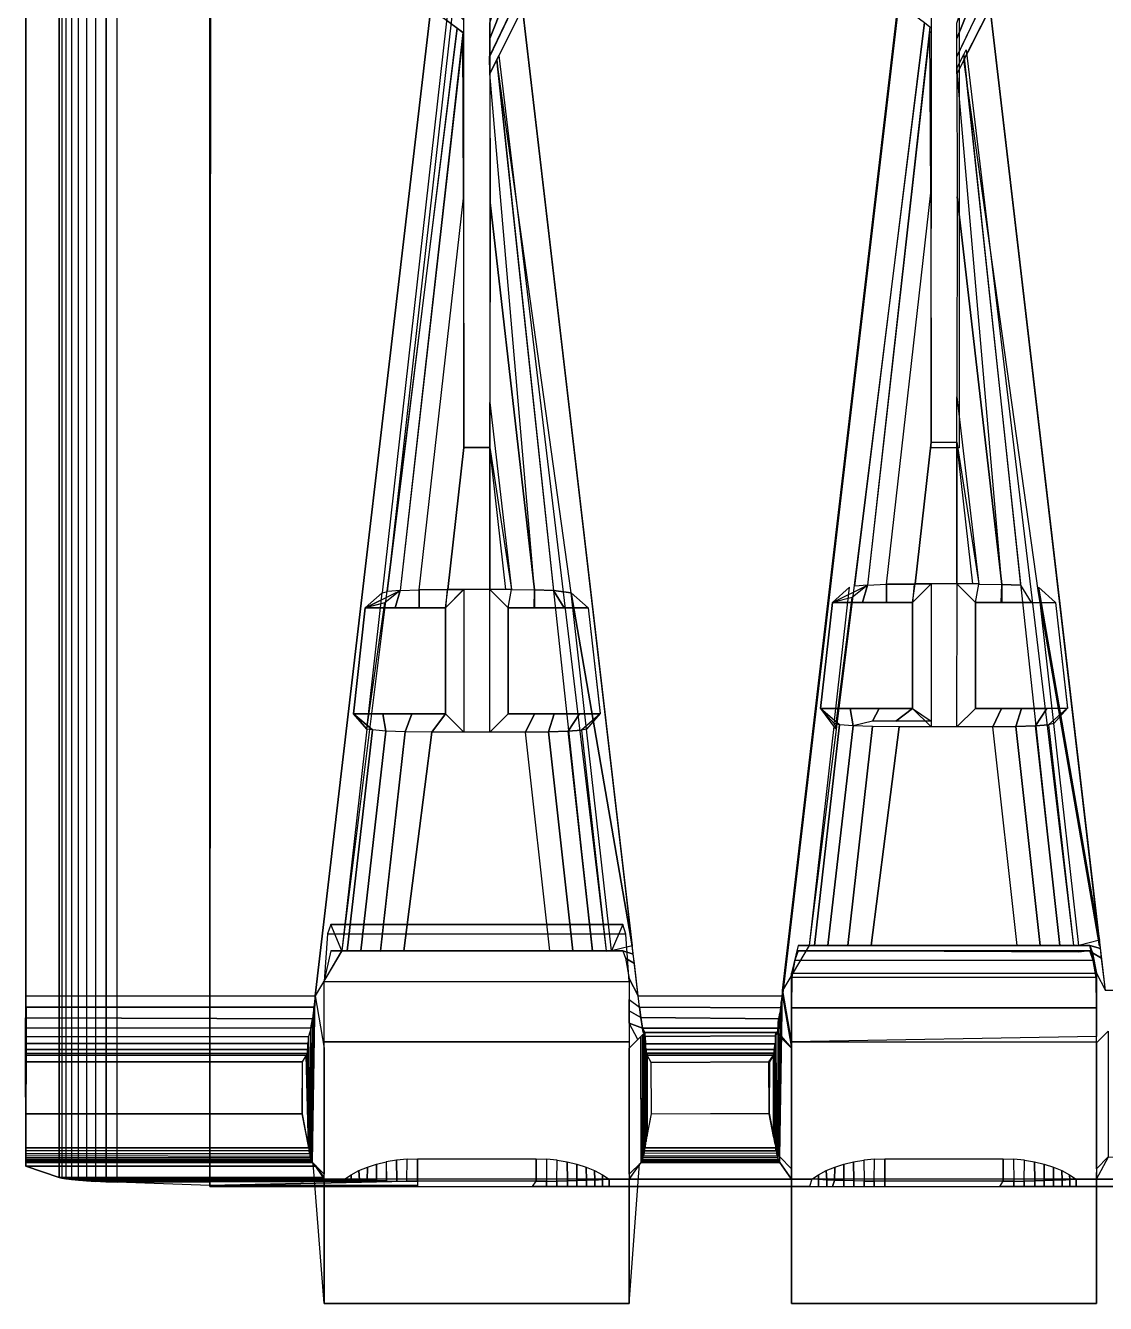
# Model space of a CAD drawing. Header units: millimetres. Extents: x -89 to 89, y -9 to 273.
# Drawn here: x -88.8 to -5.6, y -9 to 89.4 of the extents above; entities that cross this region are included whole.
import ezdxf

# ---------------------------------------------------------------- set-up
doc = ezdxf.new("R2010")
doc.units = ezdxf.units.MM
doc.layers.add('3D', color=1, linetype='Continuous')

msp = doc.modelspace()

# ---------------------------------------------------------------- linework, layer by layer
at = {"layer": '3D'}
for points in [[(-74.56, 0.079, 1.5), (-74.56, 0), (-74.56, 260), (-74.442, 259.875, 1.431)], [(74.56, 260), (-74.56, 260), (-74.56, 0), (74.56, 0)], [(-86.186, 258.824, 13.438), (-85.96, 258.916, 12.385), (-85.967, 0.649, 12.388), (-86.186, 0.704, 13.438)], [(-85.967, 0.647, 12.388), (-85.638, 0.595, 11.358), (-85.634, 259.008, 11.34), (-85.96, 258.916, 12.385)], [(-85.634, 259.008, 11.34), (-85.212, 259.092, 10.374), (-85.212, 0.544, 10.373), (-85.638, 0.595, 11.358)], [(-85.212, 0.543, 10.373), (-84.686, 0.494, 9.435), (-84.687, 259.174, 9.436), (-85.212, 259.092, 10.374)], [(-84.687, 259.174, 9.436), (-84.059, 259.252, 8.553), (-84.059, 0.448, 8.551), (-84.686, 0.494, 9.435)], [(-84.059, 0.447, 8.551), (-83.351, 0.406, 7.742), (-83.344, 259.324, 7.732), (-84.059, 259.252, 8.553)], [(-83.344, 259.324, 7.732), (-82.568, 259.387, 7.009), (-82.571, 0.367, 7.01), (-83.351, 0.406, 7.742)], [(-82.564, 0.367, 7.01), (-81.712, 0.333, 6.36), (-81.712, 259.444, 6.36), (-82.559, 259.387, 7.001)], [(-81.712, 259.444, 6.36), (-74.442, 259.869, 1.431), (-74.56, 0.079, 1.5), (-81.712, 0.333, 6.36)], [(-55, 259.65, 4), (-53, 259.65, 4), (-53, 56.924, 4), (-55, 56.924, 4)], [(-18.831, 259.647, 4.036), (-16.831, 259.647, 4.036), (-16.831, 56.921, 4.036), (-18.999, 56.922, 3.989)], [(-86.186, 0.704, 13.438), (-88.75, 1.572, 30), (-88.75, 257.375, 30), (-86.186, 258.824, 13.438)], [(-61.282, 45.752, 8.738), (-60.872, 45.841, 7.03), (-55.162, 96.806, 7.089), (-55.248, 99.372, 8.738)], [(-50.988, 95.628, 33.663), (-50.827, 93.877, 33.511), (-53, 88.444, 4), (-53, 89.641, 4)], [(-14.987, 95.62, 33.683), (-14.826, 93.869, 33.531), (-16.999, 88.436, 4.02), (-16.999, 89.633, 4.02)], [(-50.827, 93.877, 33.511), (-50.573, 92.176, 33.483), (-53, 87.086, 4), (-53, 88.444, 4)], [(-14.826, 93.869, 33.531), (-14.572, 92.168, 33.502), (-16.999, 87.078, 4.02), (-16.999, 88.436, 4.02)], [(-57.363, 92.18, 33.483), (-57.529, 90.742, 33.561), (-55, 88.875, 4), (-55, 89.868, 4)], [(-50.573, 92.176, 33.483), (-50.471, 90.742, 33.561), (-53, 85.736, 4), (-53.019, 87.047, 3.775)], [(-14.572, 92.168, 33.502), (-14.47, 90.734, 33.581), (-16.999, 85.728, 4.02), (-17.017, 87.039, 3.795)], [(-66.437, 14.687, 40.215), (-88.75, 14.666, 40.217), (-88.75, 90.742, 33.561), (-57.529, 90.742, 33.561)], [(-88.75, 90.742, 30), (-88.75, 90.742, 33.561), (-88.75, 14.687, 40.215), (-88.75, 1.572, 30)], [(-64.388, 18.15, 8.738), (-66.439, 14.687, 40.215), (-57.529, 90.742, 33.561), (-55.504, 89.247, 9.889)], [(-52.461, 86.803, 10.302), (-50.471, 90.742, 33.561), (-42.016, 18.554, 39.877), (-46.718, 45.752, 8.738)], [(-50.471, 90.742, 33.561), (-21.529, 90.742, 33.561), (-30.437, 14.687, 40.215), (-41.561, 14.677, 40.216)], [(-28.388, 18.572, 8.738), (-30.439, 15.109, 40.215), (-21.529, 91.164, 33.561), (-19.504, 89.669, 9.889)], [(-16.46, 86.795, 10.321), (-14.47, 90.734, 33.581), (-6.015, 18.546, 39.896), (-10.717, 45.743, 8.758)], [(-14.471, 91.164, 33.561), (14.471, 91.164, 33.561), (5.563, 15.109, 40.215), (-5.561, 15.098, 40.216)], [(-19.504, 89.669, 9.889), (-19.083, 89.331, 5.593), (-23.901, 46.335, 5.658), (-24.872, 46.263, 7.03)], [(-55.504, 89.247, 9.889), (-55.083, 88.909, 5.593), (-59.901, 45.913, 5.658), (-60.872, 45.841, 7.03)], [(-23.901, 46.335, 5.658), (-22.425, 46.396, 4.5), (-19.026, 76.556, 4.497), (-19.081, 88.974, 5.548)], [(-59.901, 45.913, 5.658), (-58.425, 45.974, 4.5), (-55.026, 76.134, 4.497), (-55.081, 88.552, 5.548)], [(-53, 85.736, 4), (-52.464, 86.798, 10.27), (-48.099, 45.918, 5.572), (-49.543, 45.973, 4.515)], [(-52.464, 86.798, 10.27), (-52.291, 87.139, 12.287), (-44.018, 18.15, 7.018), (-45.073, 18.15, 5.513)], [(-17, 86.158, 4), (-16.464, 87.219, 10.27), (-12.099, 46.339, 5.572), (-13.543, 46.395, 4.515)], [(-16.464, 87.219, 10.27), (-16.291, 87.561, 12.287), (-8.018, 18.572, 7.018), (-9.073, 18.572, 5.513)], [(-53, 85.736, 4), (-52.975, 75.816, 4.48), (-49.543, 45.973, 4.515), (-53, 85.736, 4)], [(-17, 86.158, 4), (-16.975, 76.238, 4.48), (-13.543, 46.395, 4.515), (-17, 86.158, 4)], [(-55.026, 76.134, 4.497), (-55, 56.924, 4), (-56.229, 46, 4), (-58.425, 45.974, 4.5)], [(-51.323, 45.999, 4.02), (-49.543, 45.973, 4.515), (-52.975, 75.816, 4.48), (-52.999, 60.413, 4.015)], [(-19.026, 76.556, 4.497), (-19, 57.346, 4), (-20.229, 46.422, 4), (-22.425, 46.396, 4.5)], [(-15.323, 46.421, 4.02), (-13.543, 46.395, 4.515), (-16.975, 76.238, 4.48), (-16.999, 60.834, 4.015)], [(-52.999, 60.413, 4.015), (-51.323, 45.999, 4.02), (-51.771, 46, 4), (-53, 56.924, 4)], [(-16.999, 60.834, 4.015), (-15.323, 46.421, 4.02), (-15.771, 46.422, 4), (-17, 57.346, 4)], [(-20.229, 46.422, 4), (-19, 57.346, 4), (-17, 57.346, 4), (-17, 46.422, 4)], [(-17, 57.346, 4), (-15.324, 46.43, 4.02), (-17, 46.422, 4), (-17, 57.346, 4)], [(-56.229, 46, 4), (-55, 56.924, 4), (-53, 56.924, 4), (-53, 46, 4)], [(-53, 56.924, 4), (-51.324, 46.008, 4.02), (-53, 46, 4), (-53, 56.924, 4)], [(-23.901, 46.335, 5.658), (-24.279, 45.007, 31), (-26.587, 45.007, 31), (-23.901, 46.335, 5.658)], [(-23.901, 46.335, 5.658), (-25.086, 45.384, 9.167), (-26.583, 45.009, 30.966), (-23.901, 46.335, 5.658)], [(-22.425, 46.396, 4.5), (-22.425, 45.007, 31), (-24.279, 45.008, 30.972), (-23.901, 46.335, 5.658)], [(-20.288, 46.421, 4.013), (-20.415, 45.007, 31), (-22.425, 45.007, 31), (-22.425, 46.396, 4.5)], [(-19, 35.422, 4), (-20.415, 36.837, 31), (-20.415, 45.007, 31), (-19, 46.422, 4)], [(-19.035, 46.386, 4.677), (-20.415, 45.007, 31), (-20.229, 46.422, 4), (-19.003, 46.418, 4.064)], [(-15.323, 46.421, 4.02), (-17, 46.422, 4), (-15.585, 45.007, 31), (-15.323, 46.421, 4.02)], [(-16.994, 46.416, 4.107), (-15.585, 45.007, 31), (-15.585, 36.838, 31), (-17, 35.422, 4)], [(-13.543, 46.395, 4.515), (-13.543, 45.007, 31), (-15.585, 45.007, 31), (-15.323, 46.421, 4.02)], [(-12.099, 46.339, 5.572), (-11.275, 45.007, 31), (-13.588, 45.007, 31), (-13.543, 46.395, 4.515)], [(-61.282, 45.752, 8.738), (-62.587, 44.585, 31), (-63.506, 36.415, 31), (-62.464, 35.248, 8.738)], [(-59.901, 45.913, 5.658), (-60.279, 44.585, 31), (-62.587, 44.585, 31), (-59.901, 45.913, 5.658)], [(-59.901, 45.913, 5.658), (-61.086, 44.962, 9.167), (-62.583, 44.587, 30.966), (-59.901, 45.913, 5.658)], [(-58.425, 45.974, 4.5), (-58.425, 44.585, 31), (-60.279, 44.586, 30.972), (-59.901, 45.913, 5.658)], [(-56.288, 45.999, 4.013), (-56.415, 44.585, 31), (-58.425, 44.585, 31), (-58.425, 45.974, 4.5)], [(-55, 35, 4), (-56.415, 36.415, 31), (-56.415, 44.585, 31), (-55, 46, 4)], [(-55.035, 45.965, 4.677), (-56.415, 44.585, 31), (-56.229, 46, 4), (-55.003, 45.997, 4.064)], [(-51.323, 45.999, 4.02), (-53, 46, 4), (-51.585, 44.585, 31), (-51.323, 45.999, 4.02)], [(-52.994, 45.994, 4.107), (-51.585, 44.585, 31), (-51.585, 36.416, 31), (-53, 35, 4)], [(-49.543, 45.973, 4.515), (-49.543, 44.585, 31), (-51.585, 44.585, 31), (-51.323, 45.999, 4.02)], [(-48.099, 45.918, 5.572), (-47.275, 44.585, 31), (-49.588, 44.585, 31), (-49.543, 45.973, 4.515)], [(-45.413, 44.585, 31), (-46.718, 45.752, 8.738), (-48.099, 45.918, 5.572), (-47.275, 44.585, 31)], [(-48.099, 45.918, 5.572), (-46.718, 45.752, 8.738), (-45.413, 44.585, 31), (-47.275, 44.585, 31)], [(-46.718, 45.752, 8.738), (-45.413, 44.585, 31), (-44.496, 36.433, 31), (-45.536, 35.248, 8.738)], [(-46.718, 45.752, 8.738), (-42.016, 18.554, 39.877), (-43.613, 18.15, 8.737), (-45.536, 35.248, 8.738)], [(-25.282, 46.173, 8.738), (-26.587, 45.007, 31), (-27.506, 36.837, 31), (-26.464, 35.67, 8.738)], [(-25.086, 45.384, 9.167), (-26.587, 45.007, 31), (-27.506, 36.837, 31), (-26.352, 35.254, 9.004)], [(-10.718, 46.173, 8.738), (-9.413, 45.007, 31), (-8.496, 36.855, 31), (-9.536, 35.67, 8.738)], [(-10.718, 46.173, 8.738), (-6.016, 18.976, 39.877), (-7.613, 18.572, 8.737), (-9.536, 35.67, 8.738)], [(-61.086, 44.962, 9.167), (-62.587, 44.585, 31), (-63.506, 36.415, 31), (-62.464, 35.248, 8.738)], [(-56.415, 44.585, 31), (-56.415, 36.415, 31), (-63.506, 36.415, 31), (-62.587, 44.585, 31)], [(-51.585, 44.585, 31), (-45.413, 44.585, 31), (-44.492, 36.416, 31.025), (-51.585, 36.416, 31)], [(-20.415, 45.007, 31), (-20.415, 36.837, 31), (-27.506, 36.837, 31), (-26.587, 45.007, 31)], [(-15.585, 45.007, 31), (-9.413, 45.007, 31), (-8.492, 36.838, 31.025), (-15.585, 36.838, 31)], [(-46.954, 35.078, 5.495), (-46.071, 36.416, 31.02), (-44.498, 36.43, 30.945), (-45.942, 35.157, 6.993)], [(-26.048, 35.577, 6.971), (-27.506, 36.837, 31), (-25.229, 36.837, 31), (-25.009, 35.498, 5.458)], [(-25.009, 35.498, 5.458), (-25.229, 36.837, 31), (-23.003, 36.837, 31), (-23.51, 35.866, 4.432)], [(-23.51, 35.866, 4.432), (-23.003, 36.837, 31), (-20.415, 36.842, 31), (-21.711, 35.844, 4.006)], [(-21.711, 35.844, 4.006), (-20.415, 36.837, 31), (-19, 35.844, 4.004), (-21.711, 35.844, 4.006)], [(-17, 35.422, 4), (-15.585, 36.838, 31), (-13.563, 36.838, 31.007), (-14.24, 35.422, 4.008)], [(-14.24, 35.422, 4.008), (-13.563, 36.838, 31.007), (-12.039, 36.838, 31.013), (-12.474, 35.445, 4.439)], [(-12.474, 35.445, 4.439), (-12.039, 36.838, 31.013), (-10.071, 36.838, 31.02), (-10.954, 35.5, 5.495)], [(-10.954, 35.5, 5.495), (-10.071, 36.838, 31.02), (-8.498, 36.852, 30.945), (-9.942, 35.579, 6.993)], [(-62.044, 35.194, 6.971), (-63.506, 36.415, 31), (-61.229, 36.415, 31), (-61.009, 35.076, 5.458)], [(-62.044, 35.194, 6.971), (-62.464, 35.248, 8.738), (-63.506, 36.415, 31), (-62.044, 35.194, 6.971)], [(-61.009, 35.076, 5.458), (-61.229, 36.415, 31), (-59.003, 36.415, 31), (-59.514, 35.024, 4.454)], [(-59.514, 35.023, 4.434), (-59.003, 36.415, 31), (-56.415, 36.42, 31), (-57.466, 35.001, 4.018)], [(-57.467, 35, 4), (-56.415, 36.415, 31), (-55.001, 35.001, 4.026), (-57.467, 35, 4)], [(-53, 35, 4), (-51.585, 36.416, 31), (-49.563, 36.416, 31.007), (-50.24, 35, 4.008)], [(-50.24, 35, 4.008), (-49.563, 36.416, 31.007), (-48.039, 36.416, 31.013), (-48.474, 35.023, 4.439)], [(-48.474, 35.023, 4.439), (-48.039, 36.416, 31.013), (-46.071, 36.416, 31.02), (-46.954, 35.078, 5.495)], [(-28.388, 18.572, 8.738), (-27.979, 18.572, 7.01), (-26.048, 35.577, 6.971), (-26.464, 35.67, 8.738)], [(-27.979, 18.572, 7.01), (-26.94, 18.572, 5.483), (-25.009, 35.498, 5.458), (-26.048, 35.578, 6.972)], [(-26.94, 18.572, 5.483), (-25.419, 18.571, 4.444), (-23.514, 35.444, 4.434), (-25.009, 35.498, 5.458)], [(-25.419, 18.572, 4.444), (-23.609, 18.572, 4.007), (-21.467, 35.422, 4), (-23.514, 35.444, 4.434)], [(-14.24, 35.422, 4.008), (-12.474, 35.445, 4.439), (-10.596, 18.572, 4.43), (-12.368, 18.572, 4.007)], [(-12.474, 35.445, 4.439), (-10.954, 35.5, 5.495), (-9.073, 18.572, 5.513), (-10.596, 18.572, 4.43)], [(-10.954, 35.5, 5.495), (-9.942, 35.579, 6.993), (-8.018, 18.572, 7.018), (-9.072, 18.563, 5.513)], [(-8.018, 18.572, 7.018), (-7.612, 18.572, 8.738), (-9.536, 35.67, 8.738), (-9.942, 35.579, 6.993)], [(-64.388, 18.15, 8.738), (-63.979, 18.15, 7.01), (-62.044, 35.194, 6.971), (-62.464, 35.248, 8.738)], [(-63.979, 18.15, 7.01), (-62.94, 18.15, 5.483), (-61.009, 35.076, 5.458), (-62.044, 35.194, 6.971)], [(-62.94, 18.15, 5.483), (-61.419, 18.149, 4.444), (-59.514, 35.023, 4.434), (-61.009, 35.076, 5.458)], [(-61.419, 18.15, 4.444), (-59.609, 18.15, 4.007), (-57.467, 35, 4), (-59.514, 35.023, 4.434)], [(-57.467, 35, 4), (-59.609, 18.15, 4.007), (-48.365, 18.15, 4.007), (-50.24, 35, 4.008)], [(-50.24, 35, 4.008), (-48.474, 35.023, 4.439), (-46.596, 18.15, 4.43), (-48.368, 18.15, 4.007)], [(-48.474, 35.023, 4.439), (-46.954, 35.078, 5.495), (-45.073, 18.15, 5.513), (-46.596, 18.15, 4.43)], [(-46.954, 35.078, 5.495), (-45.942, 35.157, 6.993), (-44.018, 18.15, 7.018), (-45.072, 18.141, 5.513)], [(-44.018, 18.15, 7.018), (-43.612, 18.15, 8.738), (-45.536, 35.248, 8.738), (-45.942, 35.157, 6.993)], [(-21.467, 35.422, 4), (-23.609, 18.572, 4.007), (-12.365, 18.572, 4.007), (-14.24, 35.422, 4.008)], [(-42.508, 19.446, 27.168), (-42.755, 20.18, 24.049), (-65.245, 20.18, 24.049), (-65.488, 19.466, 27.128)], [(-42.755, 20.18, 24.049), (-43.619, 18.15, 8.738), (-64.388, 18.15, 8.738), (-65.245, 20.18, 24.049)], [(-42.25, 15.807, 30.537), (-42.508, 19.446, 27.168), (-65.488, 19.466, 27.128), (-65.75, 15.807, 30.537)], [(-7.613, 18.572, 8.737), (-6.755, 18.572, 25), (-5.941, 18.338, 39.933), (-6.013, 18.976, 39.929)], [(-64.388, 18.15, 8.738), (-65.245, 18.15, 25), (-65.791, 15.781, 30.276), (-64.388, 18.15, 8.738)], [(-42.755, 18.15, 25), (-43.619, 18.15, 8.738), (-64.388, 18.15, 8.738), (-65.245, 18.15, 25)], [(-43.612, 18.15, 8.738), (-44.018, 18.15, 7.018), (-63.979, 18.15, 7.01), (-64.388, 18.15, 8.738)], [(-44.017, 18.146, 7.018), (-45.071, 18.137, 5.512), (-62.94, 18.15, 5.483), (-63.979, 18.15, 7.01)], [(-45.073, 18.15, 5.513), (-46.596, 18.15, 4.43), (-61.419, 18.15, 4.444), (-62.94, 18.15, 5.483)], [(-46.596, 18.15, 4.43), (-48.365, 18.15, 4.007), (-59.609, 18.15, 4.007), (-61.419, 18.15, 4.444)], [(-43.613, 18.15, 8.737), (-42.755, 18.15, 25), (-41.941, 17.916, 39.933), (-42.013, 18.555, 39.929)], [(-42.755, 18.15, 25), (-42.548, 17.594, 27.734), (-41.854, 17.176, 39.997), (-41.941, 17.916, 39.933)], [(-6.25, 16.442, 30.028), (-6.755, 18.572, 25), (-29.245, 18.572, 25), (-29.75, 16.442, 30.028)], [(-6.508, 17.416, 28.12), (-6.755, 18.15, 25), (-29.245, 18.15, 25), (-29.488, 17.436, 28.079)], [(-6.755, 18.572, 25), (-7.619, 18.572, 8.738), (-28.388, 18.572, 8.738), (-29.245, 18.572, 25)], [(-6.755, 18.15, 25), (-7.602, 18.055, 8.738), (-28.388, 18.15, 8.738), (-29.245, 18.15, 25)], [(-8.017, 18.568, 7.018), (-9.071, 18.559, 5.512), (-26.94, 18.572, 5.483), (-27.979, 18.572, 7.01)], [(-10.596, 18.572, 4.43), (-12.365, 18.572, 4.007), (-23.609, 18.572, 4.007), (-25.419, 18.572, 4.444)], [(-6.755, 18.572, 25), (-6.548, 18.016, 27.734), (-5.854, 17.597, 39.997), (-5.941, 18.338, 39.933)], [(-6.548, 18.016, 27.734), (-6.25, 16.442, 30.028), (-5.563, 15.109, 40.215), (-5.854, 17.597, 39.997)], [(-42.548, 17.594, 27.734), (-42.25, 16.02, 30.028), (-41.563, 14.687, 40.215), (-41.854, 17.176, 39.997)], [(-6.265, 16.109, 29.94), (-6.508, 17.416, 28.12), (-29.488, 17.436, 28.079), (-29.732, 16.129, 29.92)], [(-42.25, 15.807, 30.537), (-42.25, 11.15, 32), (-65.75, 11.15, 32), (-65.75, 15.807, 30.537)], [(-42.25, 16.02, 30.028), (-42.25, 14.422, 31.188), (-41.458, 13.826, 40.363), (-41.563, 14.687, 40.215)], [(-6.25, 16.442, 30.028), (-6.25, 11.572, 32), (-29.75, 11.15, 32), (-29.75, 16.442, 30.028)], [(-6.25, 13.777, 31.488), (-6.264, 16.103, 29.946), (-29.732, 16.129, 29.92), (-29.75, 13.777, 31.488)], [(-30.694, 2.338, 36.316), (-30.656, 2.287, 35.6), (-30.437, 15.109, 40.215), (-30.542, 14.246, 40.364)], [(-30.439, 15.109, 40.215), (-29.75, 11.083, 18.311), (-29.75, 1.381, 18.311), (-30.656, 2.287, 35.6)], [(-66.437, 14.687, 40.215), (-66.542, 13.824, 40.364), (-88.75, 13.824, 40.364), (-88.75, 14.666, 40.217)], [(-88.75, 14.687, 40.215), (-88.75, 14.687, 30), (-88.75, 1.572, 30), (-88.75, 1.866, 35.6)], [(-88.75, 13.824, 40.364), (-88.75, 14.666, 40.217), (-88.75, 1.866, 35.6), (-88.75, 1.917, 36.321)], [(-66.542, 13.824, 40.364), (-66.659, 12.937, 40.691), (-88.75, 12.996, 40.669), (-88.75, 13.824, 40.364)], [(-88.724, 12.996, 40.669), (-88.724, 13.824, 40.364), (-88.75, 1.917, 36.321), (-88.75, 1.981, 36.934)], [(-66.731, 1.992, 37.025), (-66.694, 1.916, 36.316), (-66.542, 13.824, 40.364), (-66.659, 12.937, 40.691)], [(-66.694, 1.916, 36.316), (-66.656, 1.866, 35.6), (-66.437, 14.687, 40.215), (-66.542, 13.824, 40.364)], [(-66.439, 14.687, 40.215), (-65.75, 10.661, 18.311), (-65.75, 0.96, 18.311), (-66.656, 1.866, 35.6)], [(-42.25, 14.422, 31.188), (-41.458, 13.826, 40.363), (-41.352, 13.021, 40.651), (-42.25, 13.545, 31.578)], [(-30.44, 14.666, 40.217), (-30.549, 13.773, 40.378), (-41.458, 13.826, 40.363), (-41.559, 14.694, 40.292)], [(-30.549, 13.773, 40.378), (-30.659, 12.937, 40.691), (-41.352, 13.021, 40.651), (-41.458, 13.826, 40.363)], [(-29.75, 10.661, 18.311), (-30.816, 11.87, 41.382), (-30.439, 14.677, 40.216), (-29.75, 10.67, 18.47)], [(-30.731, 2.413, 37.025), (-30.694, 2.338, 36.316), (-30.542, 14.246, 40.364), (-30.659, 13.359, 40.691)], [(-88.763, 12.204, 41.123), (-88.761, 12.996, 40.669), (-88.75, 1.981, 36.934), (-88.75, 2.097, 37.758)], [(-66.659, 12.937, 40.691), (-66.76, 12.236, 41.105), (-88.75, 12.204, 41.123), (-88.75, 12.996, 40.669)], [(-66.781, 12.236, 41.105), (-66.659, 12.937, 40.691), (-66.731, 1.992, 37.026), (-66.769, 2.098, 37.763)], [(-42.25, 13.545, 31.578), (-41.352, 13.021, 40.651), (-41.235, 12.201, 41.125), (-42.25, 12.601, 31.848)], [(-30.659, 12.937, 40.691), (-30.764, 12.211, 41.118), (-41.235, 12.201, 41.125), (-41.352, 13.021, 40.651)], [(-30.781, 12.657, 41.105), (-30.659, 13.359, 40.691), (-30.731, 2.414, 37.026), (-30.769, 2.519, 37.763)], [(-6.25, 11.15, 32), (-6.25, 13.777, 31.488), (-29.75, 13.777, 31.488), (-29.75, 11.15, 32)], [(-88.763, 11.543, 41.686), (-88.763, 12.204, 41.123), (-88.75, 2.097, 37.758), (-88.75, 2.224, 38.46)], [(-66.76, 12.236, 41.105), (-66.975, 11.568, 41.664), (-88.75, 11.543, 41.686), (-88.75, 12.204, 41.123)], [(-66.765, 12.236, 41.105), (-66.974, 11.568, 41.664), (-66.806, 2.224, 38.465), (-66.769, 2.098, 37.763)], [(-42.25, 12.601, 31.848), (-41.235, 12.201, 41.125), (-41.041, 11.87, 41.382), (-41.579, 11.332, 31.117)], [(-30.764, 12.211, 41.118), (-30.816, 11.87, 41.382), (-41.184, 11.87, 41.382), (-41.235, 12.201, 41.125)], [(-41.084, 2.76, 40.555), (-41.157, 2.378, 39.17), (-41.126, 11.785, 39.751), (-41.054, 11.857, 41.129)], [(-41.026, 11.57, 41.659), (-41.054, 11.857, 41.129), (-41.084, 2.76, 40.555), (-41.049, 2.988, 41.237)], [(-30.959, 11.87, 41.382), (-30.972, 11.608, 41.622), (-41.026, 11.57, 41.659), (-41.041, 11.87, 41.382)], [(-30.763, 12.239, 41.068), (-30.972, 11.572, 41.627), (-30.804, 2.228, 38.428), (-30.768, 2.101, 37.727)], [(-30.972, 11.608, 41.622), (-30.959, 11.87, 41.382), (-30.963, 2.757, 40.547), (-30.963, 2.989, 41.239)], [(-30.959, 11.87, 41.38), (-30.816, 11.87, 41.382), (-29.75, 10.661, 18.311), (-30.959, 11.87, 41.382)], [(-5.344, 2.287, 35.6), (-6.25, 1.381, 18.311), (-6.25, 11.083, 18.311), (-5.346, 11.987, 35.556)], [(-88.752, 11.025, 42.303), (-88.754, 11.543, 41.686), (-88.75, 2.224, 38.46), (-88.75, 2.352, 39.059)], [(-88.752, 10.564, 43.098), (-88.752, 11.025, 42.303), (-88.75, 2.352, 39.059), (-88.75, 2.537, 39.795)], [(-66.974, 11.568, 41.664), (-67.007, 11.025, 42.303), (-88.75, 11.025, 42.303), (-88.75, 11.543, 41.686)], [(-67.007, 11.025, 42.303), (-67.049, 10.564, 43.098), (-88.75, 10.564, 43.098), (-88.75, 11.025, 42.303)], [(-66.88, 2.556, 39.864), (-66.839, 2.326, 39.092), (-67.007, 11.025, 42.303), (-67.049, 10.564, 43.098)], [(-66.839, 2.326, 39.092), (-66.806, 2.224, 38.465), (-66.975, 11.568, 41.664), (-67.007, 11.025, 42.303)], [(-42.25, 11.15, 32), (-42.25, -9, 32), (-65.75, -9, 32), (-65.75, 11.15, 32)], [(-41.344, 1.866, 35.6), (-42.25, 0.96, 18.311), (-42.25, 10.661, 18.311), (-41.346, 11.565, 35.556)], [(-41.267, 1.997, 37.068), (-41.344, 1.866, 35.6), (-41.346, 11.565, 35.556), (-41.228, 11.683, 37.807)], [(-41.126, 11.785, 39.751), (-41.228, 11.683, 37.807), (-41.267, 1.997, 37.068), (-41.157, 2.378, 39.17)], [(-41.026, 11.57, 41.659), (-40.991, 11, 42.339), (-40.992, 3.278, 42.32), (-41.048, 2.989, 41.239)], [(-30.972, 11.608, 41.622), (-31.009, 11.006, 42.331), (-40.991, 11, 42.339), (-41.026, 11.57, 41.659)], [(-40.952, 10.572, 43.08), (-40.991, 11, 42.339), (-40.992, 3.278, 42.32), (-40.952, 3.482, 43.081)], [(-31.009, 11.006, 42.331), (-31.049, 10.56, 43.107), (-40.952, 10.572, 43.08), (-40.991, 11, 42.339)], [(-31.079, 10.56, 43.107), (-31.009, 11.006, 42.331), (-31.009, 3.281, 42.331), (-31.059, 3.539, 43.295)], [(-30.878, 2.559, 39.828), (-30.837, 2.329, 39.055), (-31.005, 11.028, 42.266), (-31.047, 10.567, 43.062)], [(-31.009, 3.281, 42.331), (-30.952, 2.989, 41.239), (-30.972, 11.608, 41.622), (-31.009, 11.006, 42.331)], [(-30.837, 2.329, 39.055), (-30.804, 2.228, 38.428), (-30.973, 11.572, 41.627), (-31.005, 11.028, 42.266)], [(-29.75, 0.568, 10.838), (-30.656, 1.866, 35.6), (-30.554, 11.577, 35.786), (-29.75, 10.67, 18.47)], [(-6.25, -9, 32), (-29.75, -9, 32), (-29.75, 11.15, 32), (-6.25, 11.15, 32)], [(-88.752, 10.274, 43.896), (-88.752, 10.564, 43.098), (-88.75, 2.537, 39.795), (-88.75, 2.766, 40.573)], [(-67.049, 10.564, 43.098), (-67.094, 10.259, 43.955), (-88.75, 10.274, 43.896), (-88.75, 10.564, 43.098)], [(-67.094, 10.259, 43.955), (-67.136, 10.121, 44.762), (-88.75, 10.121, 44.762), (-88.75, 10.274, 43.896)], [(-88.75, 10.121, 44.762), (-88.748, 10.274, 43.896), (-88.75, 2.766, 40.573), (-88.75, 2.989, 41.239)], [(-67.136, 10.121, 44.762), (-67.447, 9.601, 50.698), (-88.75, 9.601, 50.698), (-88.75, 10.121, 44.762)], [(-88.75, 10.121, 44.762), (-88.75, 9.601, 50.698), (-88.75, 5.617, 51.047), (-88.75, 2.989, 41.239)], [(-66.952, 2.989, 41.239), (-67.136, 10.121, 44.762), (-67.447, 9.601, 50.698), (-67.466, 5.617, 51.047)], [(-66.952, 2.989, 41.239), (-66.915, 2.755, 40.541), (-67.094, 10.259, 43.955), (-67.136, 10.121, 44.762)], [(-66.915, 2.755, 40.541), (-66.88, 2.556, 39.864), (-67.049, 10.564, 43.098), (-67.094, 10.259, 43.955)], [(-31.049, 10.56, 43.107), (-31.092, 10.27, 43.913), (-40.911, 10.284, 43.86), (-40.952, 10.572, 43.08)], [(-40.911, 10.284, 43.863), (-40.952, 10.57, 43.084), (-40.952, 3.482, 43.081), (-40.914, 3.675, 43.799)], [(-40.864, 10.121, 44.762), (-40.859, 10.284, 43.86), (-40.914, 3.675, 43.799), (-40.871, 3.896, 44.627)], [(-31.092, 10.27, 43.913), (-31.092, 10.121, 44.762), (-40.864, 10.121, 44.762), (-40.911, 10.284, 43.86)], [(-40.864, 10.121, 44.762), (-40.871, 3.896, 44.627), (-40.534, 5.617, 51.047), (-40.552, 9.56, 50.702)], [(-31.136, 10.121, 44.762), (-31.447, 9.601, 50.698), (-40.552, 9.56, 50.702), (-40.864, 10.121, 44.762)], [(-31.136, 10.121, 44.762), (-31.124, 3.87, 44.53), (-31.466, 5.617, 51.047), (-31.484, 9.601, 50.698)], [(-30.95, 2.992, 41.202), (-31.134, 10.124, 44.726), (-31.445, 9.605, 50.662), (-31.464, 5.62, 51.01)], [(-31.136, 10.121, 44.762), (-31.131, 10.27, 43.913), (-31.09, 3.695, 43.874), (-31.124, 3.87, 44.53)], [(-30.95, 2.992, 41.202), (-30.913, 2.759, 40.504), (-31.092, 10.262, 43.918), (-31.134, 10.124, 44.726)], [(-30.913, 2.759, 40.504), (-30.878, 2.559, 39.828), (-31.047, 10.567, 43.062), (-31.092, 10.262, 43.918)], [(-31.092, 10.27, 43.913), (-31.089, 10.56, 43.107), (-31.059, 3.539, 43.295), (-31.09, 3.695, 43.874)], [(-67.447, 9.601, 50.698), (-67.447, 5.617, 51.047), (-88.75, 5.617, 51.047), (-88.75, 9.601, 50.698)], [(-31.447, 9.601, 50.698), (-31.466, 5.617, 51.047), (-40.534, 5.575, 51.05), (-40.552, 9.56, 50.702)], [(-88.75, 2.989, 41.239), (-88.75, 5.617, 51.047), (-67.447, 5.617, 51.047), (-66.952, 2.989, 41.239)], [(-41.049, 2.988, 41.237), (-40.534, 5.617, 51.047), (-31.466, 5.658, 51.043), (-30.95, 2.992, 41.202)], [(-88.75, 2.759, 40.553), (-88.75, 2.989, 41.239), (-66.952, 2.989, 41.239), (-66.915, 2.755, 40.541)], [(-41.084, 2.76, 40.555), (-41.048, 2.989, 41.239), (-30.952, 2.989, 41.239), (-30.915, 2.757, 40.547)], [(-29.75, 0.568, 10.838), (-29.75, -9, 32), (-29.75, 2.971, 32), (-29.75, 0.568, 10.838)], [(-29.75, 0.568, 10.838), (-29.75, -9, 28), (-29.75, -9, 32), (-29.75, 2.971, 32)], [(-88.75, 2.759, 40.553), (-88.75, 2.555, 39.86), (-66.88, 2.556, 39.864), (-66.915, 2.755, 40.541)], [(-66.88, 2.556, 39.864), (-66.84, 2.326, 39.092), (-88.75, 2.377, 39.164), (-88.75, 2.555, 39.86)], [(-88.75, 2.377, 39.164), (-88.75, 2.224, 38.46), (-66.806, 2.224, 38.465), (-66.839, 2.326, 39.092)], [(-66.769, 2.098, 37.763), (-66.806, 2.224, 38.465), (-88.75, 2.225, 38.465), (-88.75, 2.097, 37.758)], [(-66.769, 2.098, 37.763), (-66.731, 1.992, 37.026), (-88.75, 1.993, 37.026), (-88.75, 2.097, 37.758)], [(-88.75, 1.917, 36.321), (-88.75, 1.981, 36.934), (-66.731, 1.992, 37.026), (-66.694, 1.916, 36.316)], [(-60.967, 0.441, 8.421), (-60.158, 0.43, 8.205), (-60.173, 2.046, 8.187), (-60.972, 1.912, 8.426)], [(-60.156, 0.43, 8.205), (-59.379, 0.422, 8.047), (-59.35, 2.125, 8.044), (-60.173, 2.046, 8.187)], [(-59.379, 0.422, 8.047), (-59.35, 2.125, 8.044), (-58.567, 2.15, 8), (-58.567, 0.419, 8)], [(-58.567, 0.419, 8), (-58.567, 2.15, 8), (-49.433, 2.15, 8), (-49.433, 0.419, 8)], [(-49.433, 0.419, 8), (-49.433, 2.15, 8), (-48.636, 2.125, 8.046), (-48.621, 0.422, 8.051)], [(-48.636, 2.125, 8.046), (-48.631, 0.422, 8.05), (-47.833, 0.429, 8.19), (-47.806, 2.041, 8.195)], [(-47.833, 0.429, 8.19), (-47.806, 2.041, 8.195), (-47.021, 1.911, 8.429), (-46.996, 0.442, 8.438)], [(-41.269, 1.994, 37.036), (-41.306, 1.93, 36.316), (-30.694, 1.916, 36.319), (-30.732, 1.993, 37.04)], [(-30.769, 2.096, 37.754), (-30.732, 1.993, 37.04), (-41.269, 1.994, 37.036), (-41.268, 2.094, 37.741)], [(-41.194, 2.224, 38.46), (-41.232, 2.094, 37.741), (-30.769, 2.096, 37.754), (-30.806, 2.224, 38.46)], [(-30.842, 2.375, 39.157), (-30.806, 2.224, 38.46), (-41.194, 2.224, 38.46), (-41.193, 2.378, 39.17)], [(-41.121, 2.569, 39.863), (-41.157, 2.378, 39.17), (-30.842, 2.375, 39.157), (-30.877, 2.544, 39.819)], [(-30.915, 2.757, 40.547), (-30.877, 2.544, 39.819), (-41.121, 2.569, 39.863), (-41.084, 2.76, 40.555)], [(-24.959, 0.441, 8.421), (-24.972, 1.912, 8.426), (-24.173, 2.046, 8.187), (-24.156, 0.43, 8.205)], [(-24.156, 0.43, 8.205), (-23.379, 0.422, 8.047), (-23.35, 2.125, 8.044), (-24.173, 2.046, 8.187)], [(-23.379, 0.422, 8.047), (-23.35, 2.125, 8.044), (-22.567, 2.15, 8), (-22.567, 0.419, 8)], [(-22.567, 0.419, 8), (-22.567, 2.15, 8), (-13.433, 2.15, 8), (-13.433, 0.419, 8)], [(-13.433, 0.419, 8), (-13.433, 2.15, 8), (-12.636, 2.125, 8.046), (-12.621, 0.422, 8.051)], [(-12.636, 2.125, 8.046), (-12.631, 0.422, 8.05), (-11.833, 0.429, 8.19), (-11.806, 2.041, 8.195)], [(-11.833, 0.429, 8.19), (-11.806, 2.041, 8.195), (-11.021, 1.911, 8.429), (-10.996, 0.442, 8.438)], [(-6.251, 0.569, 10.86), (-5.328, 2.285, 35.585), (5.343, 1.867, 35.622), (6.249, 0.569, 10.86)], [(-66.697, 1.866, 35.6), (-66.697, 1.916, 36.316), (-88.75, 1.916, 36.316), (-88.75, 1.866, 35.6)], [(-88.75, 1.866, 35.6), (-88.75, 1.572, 30), (-66.368, 1.578, 30.107), (-66.697, 1.866, 35.6)], [(-88.75, 1.572, 30), (-86.186, 0.704, 13.438), (-65.75, 0.704, 13.438), (-66.368, 1.578, 30.107)], [(-65.764, 0.57, 10.879), (-65.75, -9, 28), (-65.75, -9, 32), (-66.616, 1.795, 34.249)], [(-63.669, 0.535, 10.207), (-63.673, 0.916, 10.214), (-63.081, 1.23, 9.65), (-63.033, 0.504, 9.61)], [(-62.432, 0.48, 9.164), (-63.033, 0.504, 9.61), (-63.081, 1.23, 9.65), (-62.417, 1.505, 9.158)], [(-61.719, 0.459, 8.75), (-62.432, 0.48, 9.164), (-62.417, 1.505, 9.158), (-61.716, 1.733, 8.748)], [(-60.959, 0.441, 8.421), (-61.719, 0.459, 8.75), (-61.716, 1.733, 8.748), (-60.972, 1.912, 8.426)], [(-46.996, 0.442, 8.438), (-47.021, 1.911, 8.429), (-46.283, 1.732, 8.749), (-46.281, 0.459, 8.75)], [(-46.283, 1.732, 8.749), (-45.576, 1.504, 9.158), (-45.552, 0.481, 9.175), (-46.281, 0.479, 8.75)], [(-45.576, 1.504, 9.158), (-44.923, 1.232, 9.646), (-44.904, 0.506, 9.662), (-45.552, 0.481, 9.175)], [(-44.923, 1.232, 9.646), (-44.324, 0.915, 10.215), (-44.314, 0.536, 10.225), (-44.904, 0.506, 9.662)], [(-42.25, 0.568, 10.838), (-41.344, 1.866, 35.6), (-30.656, 1.866, 35.6), (-29.75, 0.568, 10.838)], [(-42.25, 0.568, 10.838), (-42.25, -9, 28), (-42.25, -9, 32), (-41.449, 1.761, 33.6)], [(-41.305, 1.918, 36.335), (-41.344, 1.866, 35.6), (-30.656, 1.866, 35.6), (-30.694, 1.916, 36.319)], [(-27.669, 0.535, 10.207), (-27.673, 0.916, 10.214), (-27.081, 1.23, 9.65), (-27.033, 0.504, 9.61)], [(-26.432, 0.48, 9.164), (-27.033, 0.504, 9.61), (-27.081, 1.23, 9.65), (-26.417, 1.505, 9.158)], [(-25.719, 0.459, 8.75), (-26.432, 0.48, 9.164), (-26.417, 1.505, 9.158), (-25.716, 1.733, 8.748)], [(-24.959, 0.441, 8.421), (-25.719, 0.459, 8.75), (-25.716, 1.733, 8.748), (-24.972, 1.912, 8.426)], [(-10.996, 0.442, 8.438), (-11.021, 1.911, 8.429), (-10.283, 1.732, 8.749), (-10.281, 0.459, 8.75)], [(-10.283, 1.732, 8.749), (-9.576, 1.504, 9.158), (-9.552, 0.481, 9.175), (-10.281, 0.479, 8.75)], [(-9.576, 1.504, 9.158), (-8.923, 1.232, 9.646), (-8.904, 0.506, 9.662), (-9.552, 0.481, 9.175)], [(-8.923, 1.232, 9.646), (-8.324, 0.915, 10.215), (-8.314, 0.536, 10.225), (-8.904, 0.506, 9.662)], [(-6.25, 0.568, 10.838), (-6.25, -9, 28), (-6.25, -9, 32), (-6.25, 1.075, 32)], [(-86.186, 0.704, 13.438), (-85.974, 0.651, 12.412), (-65.75, 0.651, 12.412), (-65.75, 0.704, 13.438)], [(-85.974, 0.651, 12.412), (-85.658, 0.598, 11.403), (-65.75, 0.598, 11.403), (-65.75, 0.651, 12.412)], [(-85.658, 0.598, 11.403), (-85.206, 0.543, 10.358), (-63.668, 0.535, 10.209), (-64.195, 0.568, 10.838)], [(-85.658, 0.598, 11.403), (-65.75, 0.598, 11.403), (-65.764, 0.57, 10.879), (-85.658, 0.598, 11.403)], [(-63.669, 0.535, 10.207), (-63.033, 0.504, 9.61), (-84.686, 0.494, 9.435), (-85.206, 0.543, 10.358)], [(-84.686, 0.494, 9.435), (-84.044, 0.447, 8.53), (-62.432, 0.48, 9.164), (-63.033, 0.504, 9.61)], [(-62.432, 0.48, 9.164), (-61.719, 0.459, 8.75), (-83.388, 0.408, 7.777), (-84.044, 0.447, 8.53)], [(-83.388, 0.408, 7.777), (-82.615, 0.369, 7.048), (-60.959, 0.441, 8.421), (-61.719, 0.459, 8.75)], [(-60.959, 0.441, 8.421), (-60.158, 0.43, 8.205), (-81.712, 0.333, 6.36), (-82.615, 0.369, 7.048)], [(-74.56, 0.079, 1.5), (-81.712, 0.333, 6.36), (-60.158, 0.43, 8.205), (-59.379, 0.422, 8.047)], [(-74.56, 0.078, 1.496), (-59.379, 0.422, 8.047), (-58.568, 0.419, 8), (-58.568, 0.078, 1.496)], [(-74.56, 0), (-74.56, 0.078, 1.496), (-58.568, 0.078, 1.496), (-58.568, 0)], [(-65.764, 0.57, 10.879), (-65.75, -9, 28), (-42.25, -9, 28), (-42.25, 0.568, 10.838)], [(-63.668, 0.535, 10.209), (-64.195, 0.568, 10.838), (-63.673, 0.916, 10.214), (-63.668, 0.535, 10.209)], [(-58.568, 0.419, 8), (-58.568, 0), (-49.711, 0), (-49.433, 0.419, 8)], [(-49.433, 0.419, 8), (-48.621, 0.427, 8.051), (-48.621, 0), (-49.711, 0)], [(-48.631, 0.422, 8.05), (-47.833, 0.429, 8.19), (-47.833, 0), (-48.621, 0)], [(-47.833, 0.429, 8.19), (-46.996, 0.445, 8.438), (-46.996, 0), (-47.833, 0)], [(-46.996, 0.442, 8.438), (-46.281, 0.459, 8.75), (-46.281, 0), (-46.996, 0)], [(-46.281, 0.479, 8.75), (-45.552, 0.504, 9.174), (-45.552, 0), (-46.281, 0)], [(-45.552, 0.504, 9.174), (-44.905, 0.531, 9.662), (-44.905, 0), (-45.552, 0)], [(-44.904, 0.506, 9.662), (-44.314, 0.538, 10.225), (-44.314, 0), (-44.905, 0)], [(-44.324, 0.915, 10.215), (-43.805, 0.568, 10.838), (-44.314, 0.536, 10.225), (-44.324, 0.915, 10.215)], [(-44.314, 0.538, 10.225), (-43.805, 0.568, 10.838), (-43.805, 0), (-44.314, 0)], [(-43.805, 0), (-43.805, 0.568, 10.838), (-28.195, 0.568, 10.838), (-28.371, 0)], [(-29.75, 0.568, 10.838), (-29.75, -9, 32), (-29.75, -9, 28), (-29.75, 0.568, 10.838)], [(-29.75, 0.568, 10.838), (-29.75, -9, 28), (-6.25, -9, 28), (-6.25, 0.568, 10.838)], [(-28.195, 0.568, 10.838), (-28.371, 0), (-27.669, 0), (-27.668, 0.535, 10.209)], [(-27.668, 0.535, 10.209), (-28.195, 0.568, 10.838), (-27.673, 0.916, 10.214), (-27.668, 0.535, 10.209)], [(-27.669, 0.535, 10.207), (-27.669, 0), (-27.033, 0), (-27.033, 0.504, 9.61)], [(-27.033, 0.504, 9.61), (-27.033, 0), (-26.578, 0, -0.007), (-26.432, 0.48, 9.164)], [(-26.432, 0.48, 9.163), (-26.578, 0), (-25.719, 0), (-25.719, 0.459, 8.75)], [(-25.719, 0.459, 8.75), (-25.719, 0), (-24.958, 0), (-24.959, 0.441, 8.421)], [(-24.959, 0.441, 8.419), (-24.958, 0), (-24.156, 0), (-24.156, 0.43, 8.205)], [(-24.156, 0.43, 8.205), (-24.156, 0), (-23.379, 0), (-23.379, 0.422, 8.047)], [(-23.379, 0.422, 8.047), (-23.379, 0), (-22.568, 0), (-22.567, 0.419, 8)], [(-22.568, 0.419, 8), (-22.568, 0), (-13.711, 0), (-13.433, 0.419, 8)], [(-13.433, 0.419, 8), (-12.621, 0.427, 8.051), (-12.621, 0), (-13.711, 0)], [(-12.631, 0.422, 8.05), (-11.833, 0.429, 8.19), (-11.833, 0), (-12.621, 0)], [(-11.833, 0.429, 8.19), (-10.996, 0.445, 8.438), (-10.996, 0), (-11.833, 0)], [(-10.996, 0.442, 8.438), (-10.281, 0.459, 8.75), (-10.281, 0), (-10.996, 0)], [(-10.281, 0.479, 8.75), (-9.552, 0.504, 9.174), (-9.552, 0), (-10.281, 0)], [(-9.552, 0.504, 9.174), (-8.905, 0.531, 9.662), (-8.905, 0), (-9.552, 0)], [(-8.905, 0), (-8.904, 0.506, 9.662), (-8.314, 0.536, 10.225), (-8.314, 0)], [(-8.324, 0.915, 10.215), (-7.805, 0.568, 10.838), (-8.314, 0.536, 10.225), (-8.324, 0.915, 10.215)], [(-8.314, 0.536, 10.225), (-7.805, 0.568, 10.838), (-7.805, 0), (-8.314, 0)], [(-7.805, 0.568, 10.838), (7.805, 0.568, 10.838), (7.805, 0), (-7.805, 0)], [(-65.75, -9, 32), (-65.75, -9, 28), (-42.25, -9, 28), (-42.25, -9, 32)], [(-29.75, -9, 32), (-29.75, -9, 28), (-6.25, -9, 28), (-6.25, -9, 32)]]:
    msp.add_3dface(points, dxfattribs=at)

doc.saveas('drawing.dxf')
